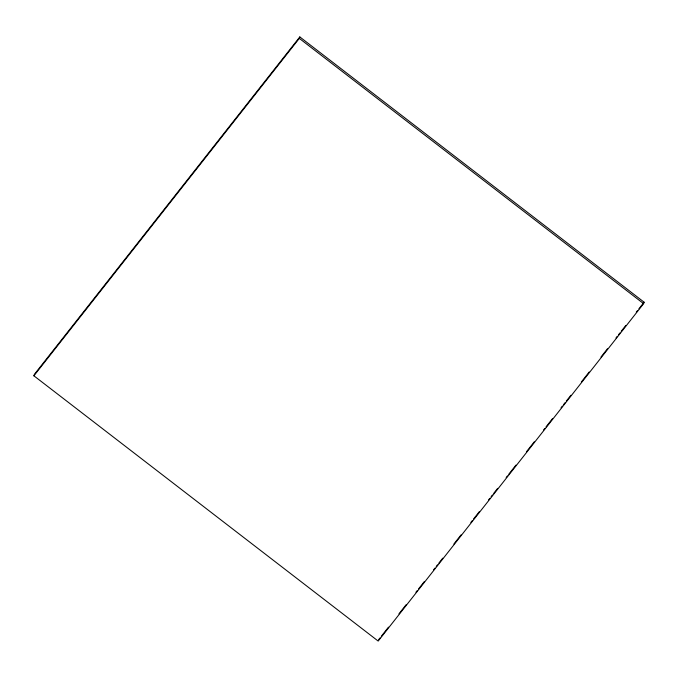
<?xml version="1.0" encoding="UTF-8"?>
<svg xmlns="http://www.w3.org/2000/svg" width="678" height="678" viewBox="0 0 678 678"><rect width="100%" height="100%" fill="white"/><g stroke="black" fill="none" stroke-linecap="round" stroke-linejoin="round"><path stroke-width="1.02" d="M33.9 375.807L34.383 374.341L299.812 36.926L644.1 302.193L643.617 303.659L378.188 641.074L33.9 375.807L299.32 38.392L299.812 36.926M378.68 639.608L379.985 637.947M381.29 636.286L388.486 627.142M398.944 613.844L406.13 604.7M415.936 592.241L417.25 590.572M418.555 588.911L424.436 581.436M433.589 569.8L434.895 568.139M436.208 566.477L437.513 564.816M438.819 563.147L442.742 558.163M453.862 544.036L461.048 534.891M470.854 522.424L472.159 520.763M473.473 519.102L479.354 511.627M488.507 499.991L489.813 498.33M491.118 496.669L492.431 494.999M493.737 493.338L497.66 488.355M506.161 477.549L507.466 475.888M508.771 474.227L515.966 465.083M526.425 451.785L534.272 441.819M543.425 430.183L544.731 428.521M546.036 426.852L552.578 418.546M561.07 407.741L562.384 406.08M563.689 404.419L564.994 402.757M566.3 401.096L570.876 395.274M581.343 381.977L589.182 372.002M600.954 357.043L607.488 348.738M615.988 337.932L617.294 336.271M618.607 334.61L619.912 332.949M621.217 331.279L625.794 325.465M636.252 312.168L637.566 310.507M638.871 308.846L644.1 302.193M299.32 38.392L643.617 303.659"/></g></svg>
